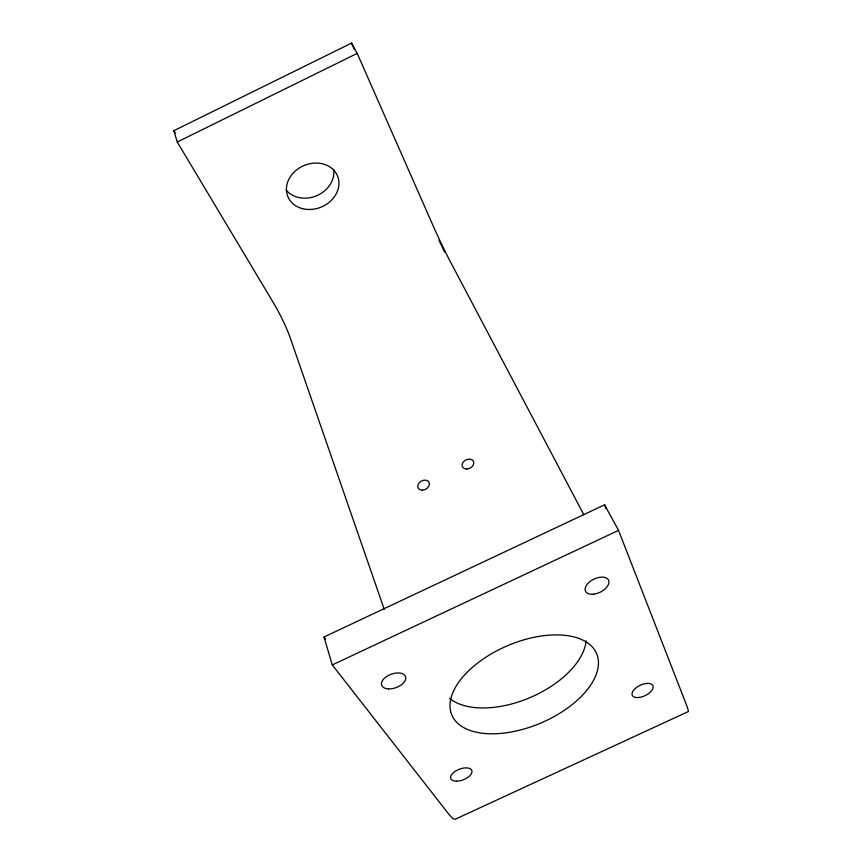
<?xml version="1.0" encoding="UTF-8"?>
<svg xmlns="http://www.w3.org/2000/svg" width="862" height="862" viewBox="0 0 862 862"><rect width="100%" height="100%" fill="white"/><g stroke="black" fill="none" stroke-linecap="round" stroke-linejoin="round"><path stroke-width="1.29" d="M384.301 609.52L290.149 337.592A27.261 2.845 63.8 0 0 273.847 303.499L177.249 142.014L173.887 130.69L351.567 43.1L357.202 53.39L433.317 226.232A27.433 0.981 64.6 0 0 449.738 260.507L583.908 514.84M177.249 142.014L357.202 53.39M324.004 637.007L604.553 504.83L618.55 530.389L685.958 703.629A69.423 3.276 63.7 0 1 688.048 711.689L455.966 818.9A68.831 9.493 66.5 0 1 448.283 813.512L332.279 664.914L324.004 637.007L325.631 639.13M332.279 664.914L618.55 530.389M173.887 130.69L175.255 132.985M351.567 43.1L354.271 49.242M604.553 504.83L606.018 508.58M333.691 169.308A26.582 22.39 -23 0 1 316.947 195.599A26.582 22.39 -23 0 1 286.162 189.996M586.128 640.832A77.235 42.55 -23 0 1 529.462 697.854A77.235 42.55 -23 0 1 449.533 698.349M444.695 252.189A47.97 1.713 64.6 0 1 441.818 246.23M441.247 245.034A47.97 1.713 64.6 0 1 438.941 240.164M302.551 208.669A26.905 22.477 -23 0 0 338.744 180.395A26.905 22.477 -23 0 0 296.743 169.803A26.905 22.477 -23 0 0 302.551 208.669M456.461 781.177A11.281 5.657 -21.1 0 0 471.999 771.221A11.281 5.657 -21.1 0 0 455.438 771.167A11.281 5.657 -21.1 0 0 456.461 781.177M388.525 688.889A12.693 7.133 -19.9 0 0 405.743 677.36A12.693 7.133 -19.9 0 0 386.596 676.519A12.693 7.133 -19.9 0 0 388.525 688.889M593.67 594.166A12.779 7.252 -25.9 0 0 608.615 580.309A12.779 7.252 -25.9 0 0 588.8 582.572A12.779 7.252 -25.9 0 0 593.67 594.166M639.345 697.444A11.357 5.732 -25.3 0 0 652.9 685.743A11.357 5.732 -25.3 0 0 635.499 688.275A11.357 5.732 -25.3 0 0 639.345 697.444M486.017 733.584A78.636 42.098 -23 0 0 598.443 663.697A78.636 42.098 -23 0 0 488.258 655.691A78.636 42.098 -23 0 0 486.017 733.584M422.348 490.176A6.142 4.622 -29.4 0 0 429.093 482.504A6.142 4.622 -29.4 0 0 419.255 482.763A6.142 4.622 -29.4 0 0 422.348 490.176M466.848 469.047A6.153 4.644 -26.7 0 0 473.486 461.407A6.153 4.644 -26.7 0 0 463.487 461.741A6.153 4.644 -26.7 0 0 466.848 469.047"/></g></svg>
